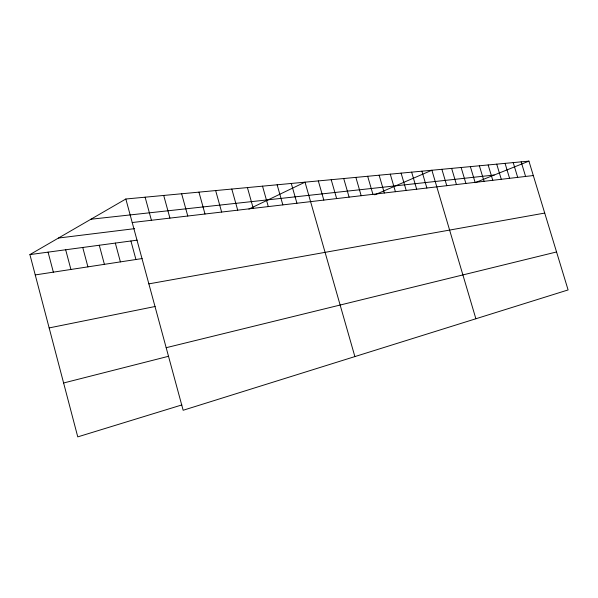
<?xml version="1.0" encoding="UTF-8"?>
<svg xmlns="http://www.w3.org/2000/svg" width="598" height="598" viewBox="0 0 598 598"><rect width="100%" height="100%" fill="white"/><g stroke="black" fill="none" stroke-linecap="round" stroke-linejoin="round"><path stroke-width="0.9" d="M181.852 404.936L77.762 436.876L29.9 254.591L125.834 199.007L528.924 161.124L568.1 289.933L183.152 410.265L125.834 199.007M248.88 209.083L305.017 182.166L354.876 356.58M374.767 194.821L431.883 170.243L475.881 318.756M475.066 182.696L528.924 161.124M63.612 382.982L168.643 356.259M166.177 347.7L556.551 251.96M49.156 327.921L155.144 306.49M148.857 283.871L544.718 213.067M35.237 274.931L142.137 258.56M29.9 254.591L137.144 240.149M58.469 238.041L134.595 228.653M132.218 222.531L533.311 175.55M90.926 219.234L494.217 175.027M521.164 161.856L525.59 176.455M513.211 162.604L517.689 177.382M505.063 163.366L509.586 178.331M496.721 164.151L501.288 179.303M488.155 164.958L492.774 180.297M479.379 165.781L484.044 181.321M470.372 166.625L475.089 182.368M461.133 167.5L465.894 183.444M451.64 168.389L456.453 184.55M441.892 169.301L446.766 185.686M421.904 171.185L426.875 188.019M411.648 172.149L416.671 189.215M401.109 173.136L406.192 190.441M390.277 174.153L395.413 191.704M379.132 175.199L384.327 192.997M367.673 176.283L372.928 194.335M355.877 177.389L361.185 195.71M343.723 178.533L349.097 197.123M331.21 179.706L336.652 198.588M318.315 180.917L323.817 200.091M291.293 183.459L296.929 203.238M277.136 184.789L282.839 204.89M262.522 186.157L268.293 206.594M247.415 187.578L253.253 208.351M231.8 189.05L237.712 210.175M215.654 190.568L221.641 212.058M198.94 192.137L205.002 214.002M181.635 193.759L187.779 216.02M163.71 195.449L169.929 218.113M145.12 197.191L151.421 220.281M130.917 240.987L135.933 259.51M115.332 243.087L120.4 261.887M99.283 245.247L104.403 264.338M82.741 247.475L87.913 266.865M65.675 249.777L70.908 269.466M48.072 252.147L53.357 272.157"/></g></svg>
